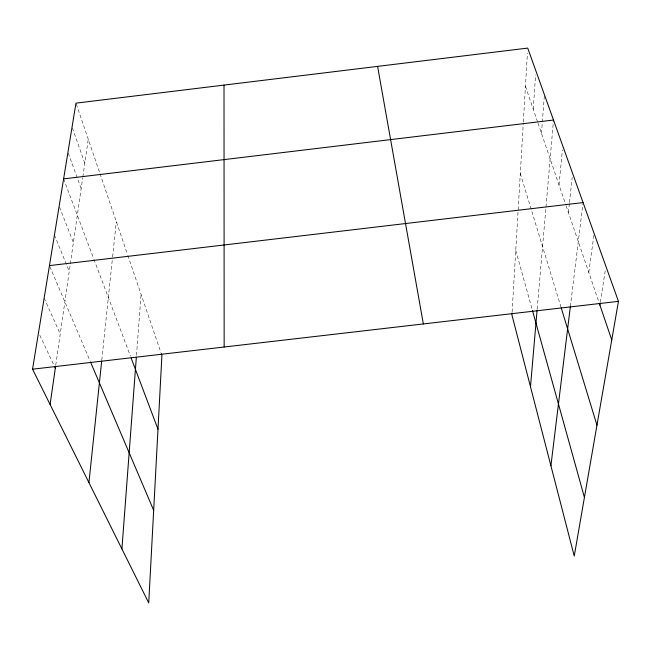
<?xml version="1.0" encoding="UTF-8"?>
<svg xmlns="http://www.w3.org/2000/svg" width="651" height="651" viewBox="0 0 651 651"><rect width="100%" height="100%" fill="white"/><g stroke="black" fill="none" stroke-linecap="round" stroke-linejoin="round"><path stroke-width="0.49" stroke-dasharray="3.25 2.44" d="M512.109 312.041L523.29 122.949M523.355 121.949L527.424 53.122M533.259 109.254L535.578 74.841M136.49 355.3L141.08 294.317M541.477 133.406L544.358 95.73M537.181 309.03L553.407 121.037M559.014 184.949L562.407 149.99M101.792 359.97L112.501 257.845M112.607 256.828L116.309 221.576M568.388 212.478L569.365 203.478M569.479 202.477L572.196 177.463M570.374 306.45L582.938 203.568M588.789 272.435L593.997 234.466M55.75 365.187L82.693 177.861M82.84 176.893L88.259 139.216M600.385 302.17L605.446 269.319M39.825 335.249L54.025 365.455M44.162 298.044L60.226 334.036M49.85 266.544L90.123 361.118M54.44 235.052L69.242 271.361M59.518 207.116L73.392 242.554M63.611 178.887L93.598 258.414M93.947 259.358L130.444 356.146M68.298 153.221L81.155 188.57M72.399 128.003L84.801 163.263M525.455 86.323L537.685 122.258M538.003 123.185L565.8 204.886M566.126 205.83L598.936 302.267M76.297 104.087L99.717 172.857M100.034 173.801L127.523 254.508M127.84 255.436L160.968 352.712M520.304 173.508L560.893 306.8M515.755 250.391L532.445 310.446"/><path stroke-width="0.98" d="M512.052 313.017L511.938 314.978L574.247 556.068L618.45 301.348L527.717 48.093L75.972 103.135L32.55 369.198L148.737 602.907L161.912 355.495L161.285 353.639M121.916 548.956L136.336 357.318M530.484 386.718L537.099 310.039M88.935 482.619L101.694 360.971M550.909 465.758L570.374 306.45M50.094 404.483L55.604 366.188M599.921 305.156L600.23 303.163M63.611 178.887L553.496 120.036M49.452 265.616L583.06 202.575M32.55 369.198L618.45 301.348M54.456 366.367L55.311 368.197M90.513 362.029L153.669 510.327M131.152 358.042L157.99 429.212M599.27 303.228L611.753 339.936M561.186 307.76L596.959 425.209M532.445 310.446L584.419 497.429M377.596 66.386L423.353 323.946M224.009 85.102L224.156 347.007"/></g></svg>
